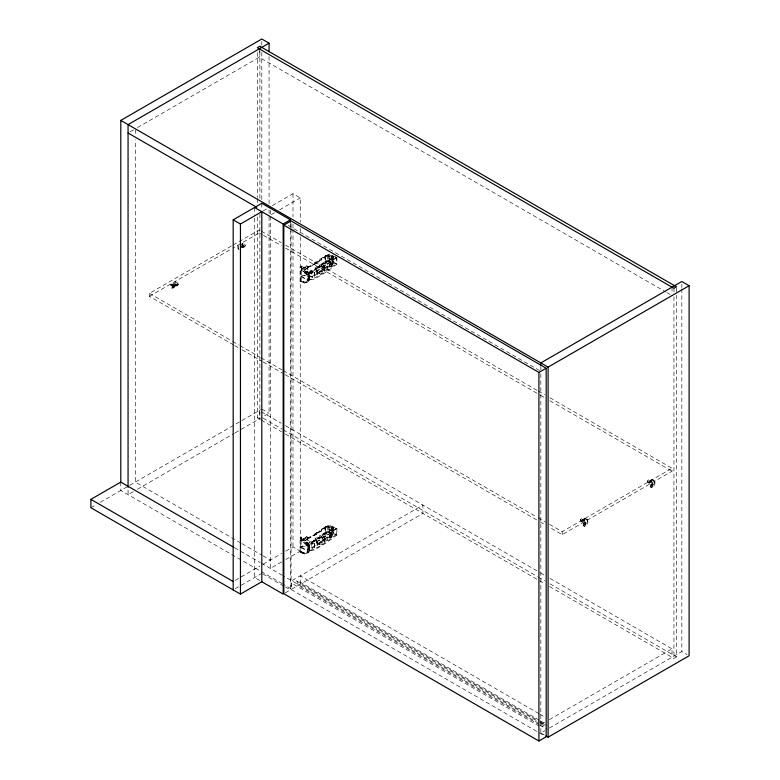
<?xml version="1.0" encoding="UTF-8"?>
<svg xmlns="http://www.w3.org/2000/svg" width="780" height="780" viewBox="0 0 780 780"><rect width="100%" height="100%" fill="white"/><g stroke="black" fill="none" stroke-linecap="round" stroke-linejoin="round"><path stroke-width="0.58" stroke-dasharray="3.9 2.92" d="M325.094 256.269L325.611 255.548L328.517 255.323L333.352 256.425L333.421 261.973L329.501 264.235C323.261 264.761 322.501 250.497 329.501 259.155L331.822 257.819L333.421 261.973L332.992 261.115L329.16 260.413L325.611 260.627L325.094 261.339M325.094 527.183L325.611 526.471L328.517 526.246L333.352 527.348L333.421 532.886L329.501 535.148C323.261 535.684 322.501 521.42 329.501 530.078L331.822 528.733L333.421 532.886L332.992 532.028L329.16 531.336L325.611 531.541L325.094 532.262M241.742 247.338A1.511 0.868 -60 0 0 241.849 246.977L241.868 246.802M584.123 523.984L583.869 523.653A1.511 0.868 -60 0 1 584.902 522.142A1.511 0.868 -60 0 1 585.936 522.463L583.869 524.287A1.511 0.868 -60 0 0 584.902 524.608A1.511 0.868 -60 0 0 585.936 523.097L583.859 524.131M651.212 485.248L650.959 484.916A1.511 0.868 -60 0 1 651.992 483.405A1.511 0.868 -60 0 1 653.026 483.727L650.959 485.56A1.511 0.868 -60 0 0 651.992 485.872A1.511 0.868 -60 0 0 653.026 484.36L650.939 485.404M335.848 256.961L328.643 254.26L319.566 259.428L318.932 261.007L314.915 262.275L316.602 261.719L317.519 262.246L318.932 261.427L319.566 259.857L328.643 254.69L336.346 257.575L336.346 263.494L328.643 260.608L321.808 264.556L321.116 266.273L305.156 275.486L302.835 274.96L301.022 276.003L301.373 280.654L303.898 281.911L307.476 282.067C310.694 276.256 305.038 269.51 300.105 266.692L300.105 281.385L304.561 283.023L308.744 281.268C311.951 275.496 306.267 268.759 301.373 265.96L300.105 266.692M307.993 542.88L307.447 543.621L307.944 542.753L306.569 542.081L304.59 543.923L312.205 548.321L333.216 534.749L333.216 528.83L326.527 526.325L319.566 530.351L318.932 531.921L314.915 533.188L316.602 532.642L317.519 533.169L318.932 532.35L319.566 530.77L328.643 525.603L336.346 528.489L336.346 534.407L328.643 531.531L321.808 535.48L321.116 537.186L305.156 546.409L302.835 545.873L301.022 546.926L301.373 551.577L303.898 552.835L307.476 552.991C310.694 547.17 305.038 540.423 300.105 537.615L300.105 552.308L304.561 553.937L308.744 552.182C311.951 546.409 306.267 539.682 301.373 536.884L300.105 537.615M321.116 260.354L321.808 258.219L321.116 260.354L305.156 269.568L302.835 269.032L301.022 270.085L307.817 274.063L307.817 279.991C318.689 277.748 327.483 269.929 336.346 263.494M318.932 266.506L317.519 267.325L316.602 266.799L314.915 268.193L318.932 266.926L319.566 264.927L326.527 260.91L332.68 263.211L332.68 258.131L326.527 255.411L333.216 257.917L333.216 263.835L312.205 277.397L304.59 273L306.569 271.157L307.944 271.83L307.447 272.698L307.993 271.966M318.932 266.926L319.566 264.927M301.022 276.432L302.835 275.379L305.156 275.915L321.116 266.692L321.808 264.556M336.346 534.407C327.483 540.842 318.689 548.662 307.817 550.904L307.817 544.986L301.022 541.008L302.835 539.955L305.156 540.491L321.116 531.268L321.808 529.133L328.643 525.184L336.882 528.265L336.882 535.031L326.42 542.792L314.681 549.9L309.436 550.924L309.436 544.157L308.276 544.83L301.373 540.842L301.373 536.884M321.116 531.268L321.808 529.133M318.932 537.849L316.602 537.712L314.915 539.117L318.932 537.849L319.566 535.85L326.527 531.823L332.68 534.125L332.68 529.054L326.527 526.325M301.022 547.346L302.835 546.302L305.156 546.829L321.116 537.615L321.808 535.48M331.344 265.483L329.628 267.052L328.526 265.912C328.409 263.533 332.797 261.271 331.344 265.483L330.223 266.643L328.75 266.633M331.344 536.406L329.628 537.966L328.526 536.835C328.409 534.456 332.797 532.194 331.344 536.406L330.223 537.557L328.75 537.557M332.68 263.211L311.756 276.715L311.756 271.635L304.59 267.501L306.569 265.658L307.944 266.341L307.447 267.209L307.993 266.468M304.59 267.501L306.569 266.087L307.993 266.887M304.59 273L306.569 271.586L307.993 272.386M332.68 529.054L311.756 542.558L304.59 538.424L306.569 536.582L307.944 537.254L307.447 538.122L307.993 537.381M304.59 538.424L306.569 537.001L307.993 537.81M304.59 543.923L306.569 542.5L307.993 543.309M336.346 257.575C327.697 263.269 319.741 271.898 309.075 273.341L309.075 279.26M336.346 528.489L327.346 535.246L314.438 543.221L314.438 549.139M335.927 258.053C327.366 264.342 318.718 271.577 308.276 273.907L301.373 269.929L301.207 276.793M327.385 266.077L324.656 267.862L324.656 271.245L324.178 267.589L327.385 266.077L327.385 269.461L324.656 271.245M336.882 257.351L336.882 264.118L326.42 271.869L314.681 278.986L309.436 280L309.436 273.234M336.882 528.265L326.42 536.026L314.681 543.133L309.075 544.255L309.075 550.183M327.385 536.991L324.656 538.785L324.656 542.168L324.178 538.512L327.385 536.991L327.385 540.374L324.656 542.168M332.68 258.131L316.7 268.778L316.7 273.858M333.216 257.917L317.158 268.622L317.158 274.54M333.216 528.83L317.158 539.536L317.158 545.464M332.68 534.125L311.756 547.628L304.59 543.494M324.178 270.972L326.966 269.217L326.966 265.834M324.178 541.895L326.966 540.13L326.966 536.747M306.218 553.712L308.744 552.182M322.003 266.331L325.27 264.859L325.27 268.242L322.462 269.977L322.003 266.331L322.462 269.977M322.462 266.594L325.27 264.859M322.003 269.714L324.821 267.979L324.821 264.596M322.003 537.254L325.27 535.772L325.27 539.155L322.462 540.901L322.003 537.254L322.462 540.901M322.462 537.517L325.27 535.772M322.003 540.637L324.821 538.892L324.821 535.509M130.133 131.8L135.32 128.797L135.32 134.891M137.504 127.54L259.243 57.252L665.701 291.925M263.094 210.951L269.315 207.353M272.376 205.589L292.997 193.684L300.261 197.876L300.261 222.242M271.381 214.549L274.482 212.764M279.64 209.791L300.261 197.876M233.668 344.955L149.428 296.312L149.428 293.358L232.05 245.651M233.093 245.047L259.243 229.954L259.243 232.908L233.093 248.011M149.428 296.312L232.05 248.615M171.327 284.905L175.597 282.438L177.47 283.52A3.052 1.765 0 0 1 177.197 285.831A3.052 1.765 0 0 1 173.199 285.987L171.327 284.905L171.327 287.06A3.052 1.765 -60 0 0 173.462 287.986A3.052 1.765 -60 0 0 175.597 284.593L175.597 282.438M240.123 245.183L242.687 243.701L244.559 244.784A3.052 1.765 0 0 1 244.735 246.763A3.052 1.765 0 0 1 241.605 247.582M241.234 246.548L243.175 245.573A1.511 0.868 0 0 0 241.663 245.573M241.498 246.704L243.73 245.885A1.511 0.868 0 0 1 243.487 246.938A1.511 0.868 0 0 1 241.663 247.084M172.682 286.748L176.514 284.222L172.702 286.904A1.511 0.868 -60 0 0 173.726 287.215A1.511 0.868 -60 0 0 174.759 285.704L174.515 285.373M241.498 247.006L243.604 245.797M300.563 266.906L301.831 266.175M302.63 268.349L303.898 267.618M301.022 270.085L302.835 268.613L305.156 269.149L321.116 259.925M307.447 267.209L308.188 267.637L310.05 265.863L314.808 263.913L310.879 266.077L310.05 265.863M307.447 266.779L308.188 267.209L309.221 266.341M304.561 270.202L305.828 269.471M314.808 264.332L316.29 263.484L314.915 262.275M306.218 272.327L307.476 271.596M319.566 265.346L326.527 261.329L333.216 263.835M309.241 272.522L310.05 271.362L316.29 268.564L308.188 273.127L307.447 272.698M307.447 272.279L308.188 272.707L309.221 271.84M321.808 264.985L328.643 261.027L336.882 264.118M300.105 281.385L301.373 280.654M308.285 276.841L309.543 276.11M300.563 281.707L301.831 280.976M308.558 278.918L309.816 278.187M302.63 282.643L303.898 281.911M301.373 276.695L308.276 280.673L309.543 279.942M304.561 283.023L305.828 282.292M306.218 282.799L308.744 281.268M90.889 507.741L96.037 504.767M100.171 502.378L260.754 409.666M257.322 216.967L257.322 417.817L259.886 416.335L259.886 214.266M133.322 491.624L128.056 494.666L128.056 488.582M137.504 489.216L234.341 433.3M235.102 432.861L269.071 413.254L269.071 214.832M300.563 537.82L301.831 537.088M302.63 539.263L303.898 538.541M301.022 541.008L302.835 539.536L305.156 540.062L321.116 530.849M307.447 538.122L308.188 538.551L310.05 536.786L314.808 534.836L310.879 537.001L310.05 536.786M235.238 580.32L259.994 566.026M263.094 564.233L281.658 553.517M285.782 551.138L292.997 546.965L300.261 551.158L300.261 236.857M307.447 537.703L308.188 538.132L309.221 537.264M304.561 541.115L305.828 540.384M314.808 535.255L316.29 534.407L314.915 533.188M306.218 543.25L307.476 542.519M333.216 534.749L326.527 532.252L319.566 535.85M307.447 543.621L308.188 544.05L309.221 542.763L314.36 540.072L316.29 539.906L314.915 539.117M307.447 543.202L308.188 543.631L309.221 542.763M314.808 540.335L309.241 543.446M321.808 535.899L328.643 531.95L336.882 535.031M235.209 588.715L261.807 573.368M281.697 561.883L270.358 568.435L270.358 216.362M285.821 559.494L300.261 551.158M300.105 552.308L301.373 551.577M308.285 547.765L309.543 547.033M300.563 552.62L301.831 551.889M308.558 549.832L309.816 549.1M302.63 553.566L303.898 552.835M301.373 547.609L308.276 551.596L309.543 550.865M304.561 553.937L305.828 553.205M285.246 592.888L291.077 589.524L546.185 736.808M291.72 589.154L422.906 513.416L422.906 505.031L291.72 580.768L291.72 589.154L283.325 584.308M549.568 524.375L562.204 531.667L672.019 468.263L672.019 471.227L562.204 534.632L549.568 527.338M582.114 521.128L584.054 519.841A1.511 0.868 0 0 0 582.231 519.977A1.511 0.868 0 0 0 581.997 521.03L584.61 520.163A1.511 0.868 0 0 1 584.376 521.216A1.511 0.868 0 0 1 582.543 521.352L582.387 520.972M649.204 482.391L651.144 481.114A1.511 0.868 0 0 0 649.321 481.25A1.511 0.868 0 0 0 649.077 482.303L651.7 481.426A1.511 0.868 0 0 1 651.456 482.479A1.511 0.868 0 0 1 649.633 482.625L649.477 482.245M582.387 521.284L584.483 520.065M649.477 482.547L651.573 481.338M583.859 523.828L585.956 522.61M650.939 485.092L653.045 483.883M544.635 722.397L540.842 724.591L283.325 575.923M549.383 719.657L672.019 648.853L672.019 657.248M545.113 724.591L540.842 727.058L291.72 583.235M540.842 373.873L540.842 732.986L545.044 730.548M549.383 728.052L681.847 651.573L687.043 654.566M549.481 586.501L673.949 658.359L676.514 656.877L676.514 295.337M331.344 263.084L329.628 264.098L329.092 266.828M331.344 534.008L329.628 535.012L329.092 537.751M332.065 263.445L330.779 263.552L329.209 266.311L330.037 267.286L331.753 266.311L332.602 264.352L332.065 263.445L331.519 266.185L329.433 267.033M332.065 534.368L330.779 534.475L329.209 537.225L330.037 538.2L331.753 537.235L332.602 535.265L332.065 534.368L331.519 537.098L329.433 537.947M321.438 270.767L319.469 271.421L318.747 273.136L320.112 274.355L321.584 273.497L322.325 271.791L321.438 270.767L320.911 273.107L318.942 273.76M321.438 541.691L319.469 542.334L318.747 544.05L320.112 545.269L321.584 544.42L322.325 542.714L321.438 541.691L320.911 544.03L318.942 544.674M332.377 263.63L330.057 264.342L329.491 267.062M322.13 271.167L320.112 271.791L319.566 274.121M332.377 534.544L330.057 535.265L329.491 537.986M322.13 542.081L320.112 542.704L319.566 545.044M300.105 267.325C304.61 269.87 309.826 276.052 306.891 281.336L304.219 282.272L300.105 280.751M300.105 538.249C304.61 540.793 309.826 546.965 306.891 552.26L304.219 553.186L300.105 551.675M666.754 292.529L672.019 295.571M288.122 225.4L539.789 370.705M261.349 231.163L281.356 242.716M285.568 245.154L537.235 390.448M538.288 391.053L544.606 394.709M549.871 397.741L672.019 468.263M314.915 262.694L316.29 263.484M259.243 232.908L262.402 234.731M263.455 235.345L281.356 245.68M285.568 248.108L539.341 394.622M540.394 395.236L544.606 397.663M549.871 400.706L672.019 471.227M314.915 267.774L316.29 268.564M314.915 268.193L316.29 268.983M304.59 267.082L312.205 271.479L312.205 277.397M304.59 272.581L311.756 276.715M301.06 276.091L307.817 279.991M238.592 249.151L239.128 249.464M650.842 487.159L651.378 487.471M174.515 285.07L174.759 285.07A1.511 0.868 -60 0 0 173.726 284.749A1.511 0.868 -60 0 0 172.702 286.26L176.085 284.3A1.511 0.868 0 0 0 174.262 284.447A1.511 0.868 0 0 0 174.028 285.5L174.145 285.275M171.512 287.888L172.039 288.19M583.752 525.895L584.288 526.198M149.428 293.358L231.562 340.772M232.615 341.386L238.934 345.033M239.986 345.637L259.994 357.191M261.046 357.796L282.106 369.954M283.16 370.558L536.933 517.082M537.986 517.686L545.356 521.947M234.721 345.56L241.04 349.206M242.093 349.81L262.099 361.364M263.152 361.969L284.212 374.127M285.265 374.741L539.038 521.255M540.091 521.859L545.356 524.901M261.807 409.061L269.071 413.254M261.339 411.752L281.278 423.257M285.47 425.685L539.575 572.393M540.628 572.998L544.83 575.425M550.095 578.458L672.019 648.853M263.045 418.168L282.038 429.127M283.091 429.731L537.283 576.488M538.337 577.102L544.664 580.759M549.939 583.801L676.514 656.877M257.322 417.817L260.481 419.65M261.339 420.137L281.58 431.827M285.47 434.07L545.269 584.064M314.915 533.617L316.29 534.407M314.915 538.688L316.29 539.477M304.59 537.995L312.205 542.392L312.205 548.321M301.06 547.014L307.817 550.904M538.873 713.593L300.261 575.835L300.261 584.22L538.873 721.978M539.926 714.197L545.181 717.23M240.815 542.987L135.32 482.089L135.32 139.766M241.868 543.601L261.914 555.175M262.967 555.779L270.358 560.04M539.263 720.193L297.502 580.612L298.126 585.458L538.843 724.425M540.316 720.808L544.518 723.236M295.99 580.768L538.843 720.974M539.858 721.558L547.248 725.829M539.926 722.582L545.181 725.624M234.605 547.794L260.247 562.594M261.3 563.199L282.282 575.318M539.887 725.029L547.248 729.28M282.282 583.703L120.793 490.474L120.793 482.089M540.842 732.986L544.986 735.374M262.831 573.953L284.3 586.355M285.324 586.94L290.433 589.894L290.433 223.489M259.73 580.554L254.543 577.561L254.543 214.802M176.514 284.524L176.641 284.622A1.511 0.868 0 0 1 176.397 285.675A1.511 0.868 0 0 1 174.574 285.811L174.418 285.431M301.022 540.579L301.207 547.706M241.868 246.49L241.849 246.334A1.511 0.868 -60 0 0 241.742 246.1M681.847 283.94L681.847 287.596M681.847 288.815L681.847 651.573M676.514 288.035L676.514 294.119M673.949 288.298L673.949 291.944M673.949 296.819L673.949 658.359M672.019 287.186L672.019 293.173M647.634 480.987L647.634 481.601M580.544 519.724L580.544 520.338M562.204 531.667L562.204 534.632M540.842 366.512L540.842 370.11M333.06 256.094L333.06 261.163M333.06 527.007L333.06 532.087M332.241 255.967L332.241 261.037M332.241 526.88L332.241 531.96M331.519 256.191L331.519 261.261M331.519 527.105L331.519 532.184M329.501 259.155L329.501 264.235M329.501 530.078L329.501 535.148M329.423 255.401L329.423 260.481M329.423 526.325L329.423 531.394M328.292 255.372L328.292 260.442M328.292 526.285L328.292 531.365M327.376 255.304L327.376 260.374M327.376 526.217L327.376 531.297M325.514 255.577L325.514 260.656M325.514 526.5L325.514 531.57M325.104 255.967L325.221 261.758M325.104 526.89L325.221 532.682M317.382 270.601L317.382 276.52M317.382 541.515L317.382 547.443M316.7 539.701L316.7 544.771M314.681 272.22L314.681 278.986M314.681 543.133L314.681 549.9M314.438 272.298L314.438 278.216M311.756 542.558L311.756 547.628M308.276 273.907L308.276 280.673M308.276 544.83L308.276 551.596M301.373 265.96L301.373 269.929M300.261 228.335L300.261 231.992M292.997 193.684L292.997 216.83M292.997 224.143L292.997 227.789M292.997 229.008L292.997 546.965M291.077 223.373L291.077 227.029M291.077 228.238L291.077 589.524M270.358 210.415L270.358 214.071M269.071 56.589L269.071 203.882M269.071 209.966L269.071 213.613M261.807 41.438L261.807 45.084M261.807 52.387L261.807 199.68M261.807 203.307L261.807 209.42M259.886 51.148L259.886 198.442M259.243 48.867L259.243 57.252M259.243 410.543L259.243 418.928M257.322 52.63L257.322 197.486M257.322 198.705L257.322 203.57M254.543 207.499L254.543 213.583M245.173 245.349L245.173 245.973M242.687 243.701L242.687 245.866A3.052 1.765 -60 0 1 241.966 247.816M238.417 246.168L238.417 248.332A3.052 1.765 -60 0 0 238.787 249.22M237.88 245.251L237.88 248.02A3.052 1.765 -60 0 0 239.021 249.239M178.084 284.086L178.084 284.7M241.663 246.772A1.511 0.868 0 0 0 243.487 246.636A1.511 0.868 0 0 0 243.73 245.583L243.175 245.261A1.511 0.868 0 0 0 241.663 245.261M241.78 246.87A3.052 1.765 -60 0 0 242.151 245.554L242.151 242.775L244.559 244.169A3.052 1.765 0 0 1 244.735 246.149A3.052 1.765 0 0 1 241.605 246.968M172.429 286.104L172.429 286.748A1.511 0.868 -60 0 0 173.462 287.06A1.511 0.868 -60 0 0 174.496 285.548L174.496 284.915A1.511 0.868 -60 0 0 173.462 284.593A1.511 0.868 -60 0 0 172.429 286.104M584.142 523.809L584.142 524.443A1.511 0.868 -60 0 0 585.175 524.764A1.511 0.868 -60 0 0 586.209 523.253L586.209 522.61A1.511 0.868 -60 0 0 585.175 522.298A1.511 0.868 -60 0 0 584.142 523.809M651.232 485.072L651.232 485.706A1.511 0.868 -60 0 0 652.255 486.028A1.511 0.868 -60 0 0 653.289 484.517L653.289 483.883A1.511 0.868 -60 0 0 652.255 483.561A1.511 0.868 -60 0 0 651.232 485.072M651.456 480.938L651.144 480.802A1.511 0.868 0 0 0 649.321 480.938A1.511 0.868 0 0 0 649.077 481.991L649.633 482.313A1.511 0.868 0 0 0 651.456 482.177A1.511 0.868 0 0 0 651.7 481.123L651.456 480.938M176.397 284.135L176.085 283.998A1.511 0.868 0 0 0 174.262 284.135A1.511 0.868 0 0 0 174.028 285.188L174.574 285.509A1.511 0.868 0 0 0 176.397 285.363A1.511 0.868 0 0 0 176.641 284.31L176.397 284.135M584.376 519.675L584.054 519.538A1.511 0.868 0 0 0 582.231 519.675A1.511 0.868 0 0 0 581.997 520.728L582.543 521.05A1.511 0.868 0 0 0 584.376 520.904A1.511 0.868 0 0 0 584.61 519.85L584.376 519.675M654.927 481.094L652.529 479.71A3.052 1.765 0 0 0 648.521 479.866A3.052 1.765 0 0 0 648.258 482.177L650.657 483.561L650.657 486.34A3.052 1.765 -60 0 0 652.792 487.266A3.052 1.765 -60 0 0 654.927 483.873L654.927 481.094M654.4 481.406L652.529 480.324A3.052 1.765 0 0 0 648.521 480.48A3.052 1.765 0 0 0 648.258 482.791L650.12 483.873L650.12 486.028A3.052 1.765 -60 0 0 652.255 486.954A3.052 1.765 -60 0 0 654.4 483.561L654.4 481.406M177.47 282.896L175.061 281.512L175.061 284.29A3.052 1.765 -60 0 1 172.926 287.683A3.052 1.765 -60 0 1 170.791 286.757L170.791 283.978L173.199 285.363A3.052 1.765 0 0 0 177.197 285.217A3.052 1.765 0 0 0 177.47 282.896M587.847 519.831L585.439 518.437A3.052 1.765 0 0 0 581.432 518.593A3.052 1.765 0 0 0 581.168 520.904L583.567 522.298L583.567 525.067A3.052 1.765 -60 0 0 585.702 525.993A3.052 1.765 -60 0 0 587.847 522.6L587.847 519.831M587.311 520.133L585.439 519.061A3.052 1.765 0 0 0 581.432 519.207A3.052 1.765 0 0 0 581.168 521.527L583.04 522.6L583.04 524.764A3.052 1.765 -60 0 0 585.175 525.691A3.052 1.765 -60 0 0 587.311 522.298L587.311 520.133"/><path stroke-width="1.17" d="M120.793 481.952L120.793 120.412L261.807 39L269.071 43.192L269.071 51.714M269.071 43.192L128.056 124.605L128.056 487.363M233.181 589.894L233.181 219.833L261.807 203.307L290.433 219.833L290.433 222.271M233.181 219.833L240.445 224.026L261.807 211.692L261.807 581.753L240.445 594.087L90.889 507.741L90.889 499.356L120.793 482.089L234.019 547.453M254.543 207.499L283.169 224.026L290.433 219.833M283.813 225.137L291.077 220.945L546.185 368.228L546.185 736.808L538.912 741L283.813 593.716L283.813 225.137L538.912 372.421L546.185 368.228M120.793 120.412L548.106 367.117L689.111 285.704L689.111 655.765L548.106 737.178L546.029 735.979M689.111 285.704L681.847 281.512L540.842 362.924L540.842 365.352M128.056 132.99L256.756 207.295M261.7 581.695L283.169 594.087L283.169 224.026M90.889 499.356L233.181 581.51M548.106 367.117L548.106 737.178M538.912 372.421L538.912 741M240.445 224.026L240.445 594.087M259.886 46.273L257.322 47.755L673.949 288.298L676.514 286.816L259.886 46.273"/></g></svg>
